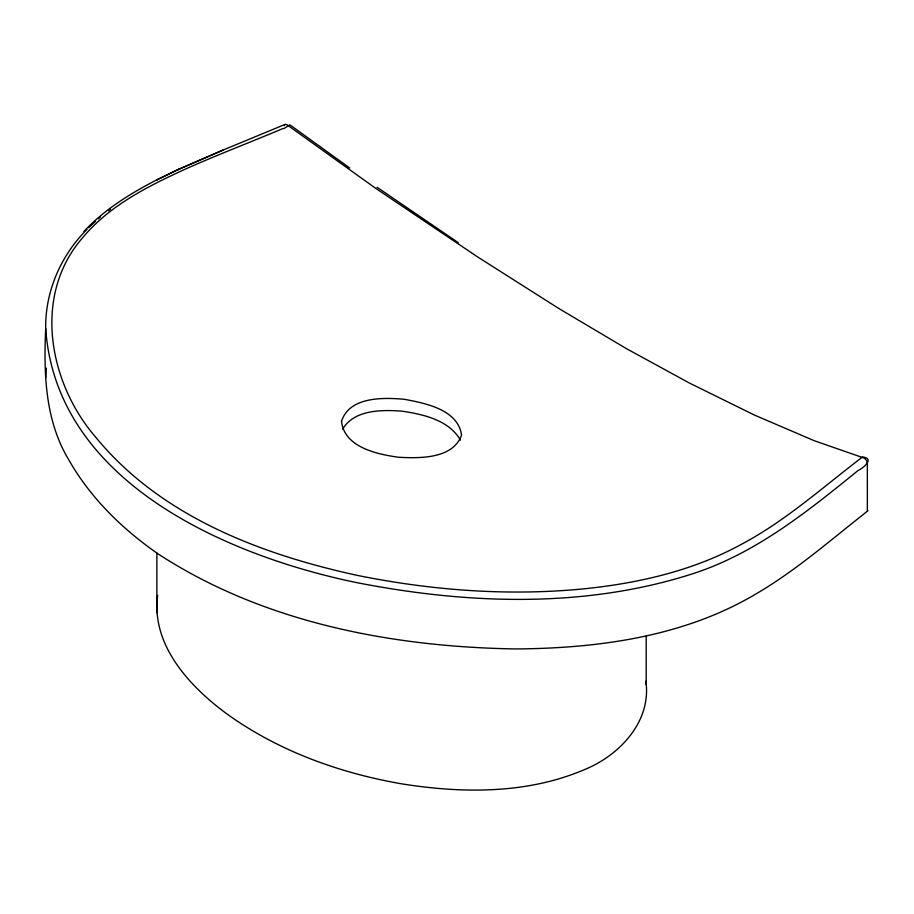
<?xml version="1.0" encoding="UTF-8"?>
<svg xmlns="http://www.w3.org/2000/svg" width="914" height="914" viewBox="0 0 914 914"><rect width="100%" height="100%" fill="white"/><g stroke="black" fill="none" stroke-linecap="round" stroke-linejoin="round"><path stroke-width="1.37" d="M867.992 510.652L867.363 511.246C830.472 540.14 795.054 571.376 754.313 594.911C682.644 636.967 597.505 648.369 515.667 648.94C391.569 646.918 263.175 622.514 157.871 553.758C122.27 528.978 90.429 497.913 68.858 459.993C44.992 420.463 43.632 373.335 45.7 328.56C45.06 291.612 60.93 255.349 86.979 229.391M45.723 377.619L46.374 368.171M157.665 595.322C150.947 644.736 189.324 686.083 226.078 713.32C277.605 750.702 338.968 772.913 401.36 783.789C462.118 793.535 527.161 794.209 584.64 769.531C619.566 755.364 651.693 721.42 645.855 681.181M284.254 125.709L285.214 124.304L287.019 124.784L375.403 188.135L477.405 256.8L558.922 308.566L626.456 348.657L689.202 382.932L754.404 415.059L814.317 440.742L864.541 458.222L866.655 460.679L867.34 463.215L867.363 511.246M289.715 125.766C290.172 123.459 284.38 129.445 282.643 128.657C250.299 142.321 217.452 154.74 185.405 169.101C148.148 186.136 109.943 205.227 83.128 237.16C32.378 294.559 48.431 382.36 95.502 436.938C160.076 516.079 260.284 554.238 357.363 575.397C433.03 590.695 510.995 596.465 587.919 588.41C640.725 582.698 693.646 570.29 740.603 544.755C785.195 521.277 822.806 487.253 862.576 456.92C874.949 458.462 863.547 467.945 858.029 470.55C807.919 511.223 756.266 552.89 694.046 573.318C584.777 608.827 466.094 604.291 354.643 582.207C224.775 554.947 56.028 480.958 45.7 328.56M342.613 429.169C354.266 409.621 381.435 409.723 401.532 411.106C422.931 414.236 448.888 419.892 460.462 440.16M88.658 227.735L95.582 221.199M83.894 231.436C104.482 209.512 130.234 193.517 156.797 179.864L157.414 179.567M98.358 218.812L100.209 217.224M108.412 210.768L110.56 209.192M223.096 150.067L177.853 169.673L156.797 179.864L178.447 169.398L177.853 169.673L222.513 150.296L284.928 124.453M458.245 242.656L377.025 187.233M349.685 167.982L289.898 124.852M646.187 636.201L646.187 684.712M156.877 552.993L156.877 612.654M341.528 421.263C344.167 447.346 377.254 454.304 398.733 457.286C419.914 458.314 452.796 459.034 461.536 435.178C458.165 409.655 425.41 403.188 404.285 399.292C383.08 397.407 349.479 396.585 341.528 421.263"/></g></svg>
